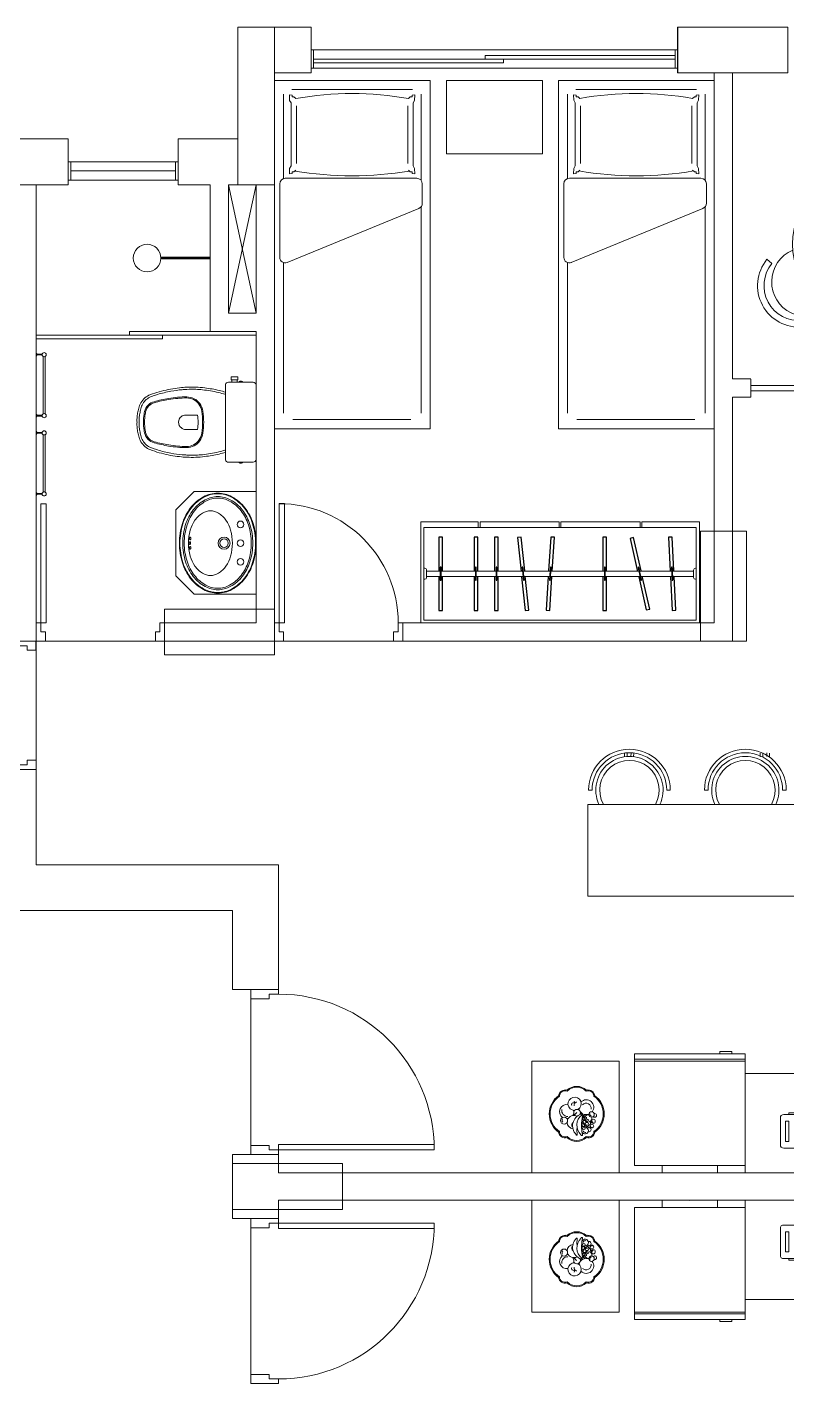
# Model space of a CAD drawing. Header units: millimetres. Extents: x 2878 to 6301, y 540 to 1980.
# Drawn here: x 2944.69 to 2948.83, y 827.48 to 834.86 of the extents above; entities that cross this region are included whole.
import ezdxf

# ---------------------------------------------------------------- set-up
doc = ezdxf.new("R2010")
doc.units = ezdxf.units.MM
doc.header["$LTSCALE"] = 4
for name, color, linetype, lineweight in [('ALVENARIA', 4, 'Continuous', 20), ('COTAS', 35, 'Continuous', 5), ('fino', 2, 'Continuous', 9), ('JANELA', 2, 'Continuous', 20), ('PILAR', 1, 'Continuous', 5), ('PORTA', 2, 'Continuous', 20), ('SOLEIRA', 1, 'Continuous', 5)]:
    doc.layers.add(name, color=color, linetype=linetype, lineweight=lineweight)
doc.layers.add('LAY01', color=7, linetype='Continuous')

# ---------------------------------------------------------------- blocks, each defined once
blk = doc.blocks.new('geladeira')
at = {"layer": 'fino'}
for p, q in [((-2.3921, -0.864), (-2.3921, -0.2611)), ((-2.3921, -0.2611), (-1.7821, -0.2611)), ((-2.3621, -0.864), (-2.3621, -0.2611)), ((-2.3521, -0.864), (-2.3521, -0.2611)), ((-1.7821, -0.864), (-1.7821, -0.2611)), ((-1.7821, -0.4111), (-1.7421, -0.4111)), ((-1.7421, -0.714), (-1.7421, -0.4111)), ((-1.7421, -0.714), (-1.7821, -0.714)), ((-1.7821, -0.864), (-2.3921, -0.864))]:
    blk.add_line(p, q, dxfattribs=at)
at = {"layer": 'fino', "linetype": 'Continuous'}
for p, q in [((-2.4034, -0.3332), (-2.4034, -0.3997)), ((-2.3921, -0.3332), (-2.4034, -0.3332)), ((-2.4034, -0.3997), (-2.3921, -0.3997))]:
    blk.add_line(p, q, dxfattribs=at)
blk = doc.blocks.new('torradeira001')
at = {"linetype": 'Continuous'}
for p, q in [((-2, 0.5), (-2, -4.5)), ((-1, 1.5), (7, 1.5)), ((0, 0), (0, -1)), ((6, 0), (0, 0)), ((6, -1), (6, 0)), ((8, 0.5), (8, -4.5)), ((0, -1), (6, -1)), ((0, -3), (0, -4)), ((6, -3), (0, -3)), ((0, -4), (6, -4)), ((6, -4), (6, -3)), ((8, -1), (8.5, -1)), ((8.5, -3), (8, -3)), ((8.5, -1), (8.5, -3)), ((7, -5.5), (-1, -5.5))]:
    blk.add_line(p, q, dxfattribs=at)
for centre, start, end in [((-1.125, 0.625), 81.8699, 188.1301), ((7.125, 0.625), 351.8699, 98.1301), ((-1.125, -4.625), 171.8699, 278.1301), ((7.125, -4.625), 261.8699, 8.1301)]:
    blk.add_arc(centre, 0.884, start, end, dxfattribs=at)
blk = doc.blocks.new('P90D')
for points in [[(-0.025, 0.15), (-0.025, 1), (-0.055, 1), (-0.055, 0.15)], [(-0.9, 0.15), (-0.875, 0.15), (-0.875, 0.1), (-0.85, 0.1), (-0.85, 0), (-0.9, 0)], [(0, 0.15), (-0.025, 0.15), (-0.025, 0.1), (-0.05, 0.1), (-0.05, 0), (0, 0)]]:
    blk.add_lwpolyline(points, close=True)
blk = doc.blocks.new('FRUTEIRA')
for points in [[(-0.1293, -0.2036, 0.464622), (-0.099, -0.249, 0.515229), (0.099, -0.249, 0.464622), (0.1293, -0.2036, 0.385564), (0.1293, -0.0964, 0.464622), (0.099, -0.051, 0.515229), (-0.099, -0.051, 0.464622), (-0.1293, -0.0964, 0.385564)], [(-0.1236, -0.2023, 0.514772), (-0.0962, -0.2442, 0.527868), (0.0962, -0.2442, 0.514772), (0.1236, -0.2023, 0.408), (0.1236, -0.0977, 0.514772), (0.0962, -0.0558, 0.527868), (-0.0962, -0.0558, 0.514772), (-0.1236, -0.0977, 0.408)], [(0.1135, -0.1731, 0.466248), (0.0062, -0.1781, 1.2349), (0.0128, -0.1814, -0.107322), (0.1108, -0.1809, 1.512351)]]:
    blk.add_lwpolyline(points, format="xyb", close=True)
for points in [[(0.0199, -0.0717, 0.800509), (-0.05, -0.1025, 0.800509)], [(-0.0131, -0.134, 1.061423), (0.0035, -0.1679, 1.061423)], [(0.0062, -0.1781, -0.907273), (0.0016, -0.1725, -0.543155), (0.1126, -0.1463, -1.038224), (0.1115, -0.1532, 0.085615), (0.0764, -0.152, 0.085615)]]:
    blk.add_lwpolyline(points, format="xyb")
for centre, radius in [((0.0365, -0.0813), 0.0192), ((0.0031, -0.231), 0.015), ((0.0125, -0.1902), 0.00641), ((0.0276, -0.1877), 0.00725), ((0.0788, -0.1886), 0.00695), ((0.0406, -0.2399), 0.0116), ((0.0667, -0.2326), 0.0102)]:
    blk.add_circle(centre, radius)
for centre, radius, start, end in [((-0.0166, -0.0993), 0.0307, 357.3787, 103.70472), ((0.0357, -0.0816), 0.0119, 34.03854, 134.15495), ((-0.0551, -0.1384), 0.0363, 0.87682, 329.48454), ((-0.0548, -0.1032), 0.0368, 245.28115, 265.03929), ((0.0046, -0.1957), 0.0839, 138.25041, 146.2914), ((-0.0496, -0.1326), 0.0111, 65.43454, 220.79787), ((-0.0472, -0.1517), 0.0161, 78.19443, 132.39058), ((-0.0116, -0.0949), 0.0392, 258.79613, 302.08065), ((0.0083, -0.1561), 0.0161, 86.96054, 162.12374), ((-0.0058, -0.1514), 0.0189, 37.29965, 79.08559), ((0.045, -0.1341), 0.0363, 110.30689, 209.48263), ((0.0074, -0.1027), 0.0193, 359.90159, 15.7922), ((-0.0116, -0.0949), 0.0392, 348.55614, 355.18353), ((0.045, -0.1341), 0.0363, 7.72115, 87.80463), ((0.0611, -0.141), 0.0185, 57.5119, 142.49414), ((-0.0363, -0.2022), 0.0406, 134.72604, 307.49419), ((-0.0304, -0.2012), 0.0276, 134.82654, 279.05217), ((-0.0363, -0.2022), 0.0406, 340.01266, 78.20972), ((0.0008, -0.2329), 0.0117, 9.15311, 106.86224), ((0.0232, -0.2138), 0.0187, 20.48948, 187.17045), ((0.0122, -0.1901), 0.00304, 355.63188, 138.72184), ((-0.0058, -0.1514), 0.0189, 357.28889, 0.53185), ((0.0216, -0.2136), 0.0112, 344.27109, 108.30399), ((0.0232, -0.2138), 0.0187, 253.8735, 339.6021), ((0.0275, -0.1893), 0.00542, 7.59487, 131.312), ((0.0464, -0.192), 0.0102, 351.21602, 272.07985), ((0.0503, -0.2138), 0.0116, 108.35116, 325.43597), ((0.0463, -0.1912), 0.00546, 1.19616, 109.44124), ((0.058, -0.2051), 0.0116, 54.06121, 337.23875), ((0.0622, -0.1838), 0.00855, 112.60289, 187.93048), ((0.055, -0.2045), 0.00643, 312.18228, 88.94855), ((0.0622, -0.1838), 0.00855, 227.04818, 67.84089), ((0.0625, -0.1844), 0.00563, 359.85407, 122.69084), ((0.0675, -0.218), 0.00802, 169.6672, 225.17423), ((0.0713, -0.1982), 0.00695, 80.85417, 302.47884), ((0.0745, -0.2068), 0.00641, 159.97092, 329.79484), ((0.0675, -0.218), 0.00802, 79.42676, 83.14222), ((0.0675, -0.218), 0.00802, 308.34475, 37.02843), ((0.091, -0.1956), 0.0182, 170.82889, 130.24427), ((0.0856, -0.2167), 0.0116, 162.56055, 165.41571), ((0.0856, -0.2167), 0.0116, 203.00277, 19.03205), ((0.0896, -0.1972), 0.0119, 344.29821, 79.73854), ((0.0087, -0.2486), 0.0102, 162.05467, 53.59476), ((0.04, -0.2421), 0.00881, 5.41456, 100.37974), ((0.0679, -0.2318), 0.00641, 313.25153, 111.32566)]:
    blk.add_arc(centre, radius, start, end)
blk = doc.blocks.new('PILAR')
at = {"layer": 'PILAR', "ltscale": 0.01}
blk.add_lwpolyline([(-0.15, 0), (0.1, 0), (0.1, -0.6), (-0.15, -0.6)], close=True, dxfattribs=at)
blk = doc.blocks.new('Pia22')
at = {"layer": 'COTAS'}
for points in [[(0, -0.409, 0.077226), (0.1047, -0.3927, 0.087001), (0.1881, -0.3491, 0.105687), (0.247, -0.2798, 0.12418), (0.266, -0.2045, 0.12418), (0.247, -0.1292, 0.105687), (0.1881, -0.0599, 0.087001), (0.1047, -0.0163, 0.077226), (0, 0, 0.077226), (-0.1047, -0.0163, 0.087001), (-0.1881, -0.0599, 0.105687), (-0.247, -0.1292, 0.12418), (-0.266, -0.2045, 0.12418), (-0.247, -0.2798, 0.105687), (-0.1881, -0.3491, 0.087001), (-0.1047, -0.3927, 0.077226)], [(0, -0.4062, 0.077226), (0.1038, -0.3901, 0.087001), (0.1864, -0.3469, 0.105687), (0.2445, -0.2785, 0.12418), (0.2632, -0.2045, 0.12418), (0.2445, -0.1305, 0.105687), (0.1864, -0.0621, 0.087001), (0.1038, -0.0189, 0.077226), (0, -0.0028, 0.077226), (-0.1038, -0.0189, 0.087001), (-0.1864, -0.0621, 0.105687), (-0.2445, -0.1305, 0.12418), (-0.2632, -0.2045, 0.12418), (-0.2445, -0.2785, 0.105687), (-0.1864, -0.3469, 0.087001), (-0.1038, -0.3901, 0.077226)], [(0, -0.3912, 0.077226), (0.0993, -0.3758, 0.087001), (0.1772, -0.335, 0.105687), (0.2313, -0.2714, 0.12418), (0.2482, -0.2045, 0.12418), (0.2313, -0.1376, 0.105687), (0.1772, -0.074, 0.087001), (0.0993, -0.0332, 0.077226), (0, -0.0178, 0.077226), (-0.0993, -0.0332, 0.087001), (-0.1772, -0.074, 0.105687), (-0.2313, -0.1376, 0.12418), (-0.2482, -0.2045, 0.12418), (-0.2313, -0.2714, 0.105687), (-0.1772, -0.335, 0.087001), (-0.0993, -0.3758, 0.077226)], [(0, -0.3832, 0.077226), (0.0968, -0.3682, 0.087001), (0.1724, -0.3286, 0.105687), (0.2243, -0.2676, 0.12418), (0.2402, -0.2045, 0.12418), (0.2243, -0.1414, 0.105687), (0.1724, -0.0804, 0.087001), (0.0968, -0.0408, 0.077226), (0, -0.0258, 0.077226), (-0.0968, -0.0408, 0.087001), (-0.1724, -0.0804, 0.105687), (-0.2243, -0.1414, 0.12418), (-0.2402, -0.2045, 0.12418), (-0.2243, -0.2676, 0.105687), (-0.1724, -0.3286, 0.087001), (-0.0968, -0.3682, 0.077226)], [(0, -0.3605, 0.068578), (0.0686, -0.3511, 0.0807), (0.122, -0.3262, 0.107046), (0.1606, -0.2857, 0.137927), (0.1725, -0.2435, 0.137927), (0.1606, -0.2013, 0.107046), (0.122, -0.1608, 0.0807), (0.0686, -0.1359, 0.068578), (0, -0.1265, 0.068578), (-0.0686, -0.1359, 0.0807), (-0.122, -0.1608, 0.107046), (-0.1606, -0.2013, 0.137927), (-0.1725, -0.2435, 0.137927), (-0.1606, -0.2857, 0.107046), (-0.122, -0.3262, 0.0807), (-0.0686, -0.3511, 0.068578)], [(-0.025, -0.3555, 0.051763), (-0.022, -0.3552, 0.065619), (-0.0197, -0.3544, 0.104501), (-0.018, -0.353, 0.173031), (-0.0175, -0.3517, 0.173031), (-0.018, -0.3504, 0.104501), (-0.0197, -0.349, 0.065619), (-0.022, -0.3482, 0.051763), (-0.025, -0.3479, 0.051763), (-0.028, -0.3482, 0.065619), (-0.0303, -0.349, 0.104501), (-0.032, -0.3504, 0.173031), (-0.0325, -0.3517, 0.173031), (-0.032, -0.353, 0.104501), (-0.0303, -0.3544, 0.065619), (-0.028, -0.3552, 0.051763)], [(0, -0.3568, 0.051763), (0.003, -0.3565, 0.065619), (0.0053, -0.3557, 0.104501), (0.007, -0.3543, 0.173031), (0.0075, -0.353, 0.173031), (0.007, -0.3517, 0.104501), (0.0053, -0.3503, 0.065619), (0.003, -0.3495, 0.051763), (0, -0.3492, 0.051763), (-0.003, -0.3495, 0.065619), (-0.0053, -0.3503, 0.104501), (-0.007, -0.3517, 0.173031), (-0.0075, -0.353, 0.173031), (-0.007, -0.3543, 0.104501), (-0.0053, -0.3557, 0.065619), (-0.003, -0.3565, 0.051763)], [(0.025, -0.3555, -0.051763), (0.022, -0.3552, -0.065619), (0.0197, -0.3544, -0.104501), (0.018, -0.353, -0.173031), (0.0175, -0.3517, -0.173031), (0.018, -0.3504, -0.104501), (0.0197, -0.349, -0.065619), (0.022, -0.3482, -0.051763), (0.025, -0.3479, -0.051763), (0.028, -0.3482, -0.065619), (0.0303, -0.349, -0.104501), (0.032, -0.3504, -0.173031), (0.0325, -0.3517, -0.173031), (0.032, -0.353, -0.104501), (0.0303, -0.3544, -0.065619), (0.028, -0.3552, -0.051763)]]:
    blk.add_lwpolyline(points, format="xyb", close=True, dxfattribs=at)
for centre, radius in [((-0.1, -0.083), 0.0177), ((0, -0.083), 0.0177), ((0.1, -0.083), 0.0177), ((0, -0.171), 0.032), ((0, -0.171), 0.0225)]:
    blk.add_circle(centre, radius, dxfattribs=at)
blk = doc.blocks.new('01Chuv_p')
at = {"const_width": 0.015}
blk.add_lwpolyline([(-0.27, 0), (0, 0)], dxfattribs=at)
blk.add_circle((-0.345, 0), 0.075)
blk = doc.blocks.new('P70D')
for points in [[(-0.025, 0.15), (-0.025, 0.8), (-0.055, 0.8), (-0.055, 0.15)], [(-0.7, 0.15), (-0.675, 0.15), (-0.675, 0.1), (-0.65, 0.1), (-0.65, 0.05), (-0.7, 0.05)], [(0, 0.15), (-0.025, 0.15), (-0.025, 0.1), (-0.05, 0.1), (-0.05, 0.05), (0, 0.05)]]:
    blk.add_lwpolyline(points, close=True)
blk = doc.blocks.new('VASO_P11')
for points in [[(0, -0.17), (0.205, -0.17, 0.059373), (0.2098, -0.1695, 0.333509), (0.222, -0.154), (0.222, -0.1355), (0.222, -0.1045), (0.222, -0.094), (0.2248, -0.094, 0.252251), (0.2251, -0.0939, 0.160103), (0.228, -0.085, 0.160103), (0.2251, -0.0761, 0.252251), (0.2248, -0.076), (0.222, -0.076), (0.222, -0.017, 0.327853), (0.2069, -0.0003, 0.087637), (0.2038, 0), (0, 0), (-0.2038, 0, 0.087637), (-0.2069, -0.0003, 0.327853), (-0.222, -0.017), (-0.222, -0.076), (-0.2248, -0.076, 0.252251), (-0.2251, -0.0761, 0.160103), (-0.228, -0.085, 0.160103), (-0.2251, -0.0939, 0.252251), (-0.2248, -0.094), (-0.222, -0.094), (-0.222, -0.1045), (-0.236, -0.1045), (-0.236, -0.102), (-0.252, -0.102), (-0.252, -0.12), (-0.252, -0.138), (-0.236, -0.138), (-0.236, -0.1355), (-0.222, -0.1355), (-0.222, -0.154, 0.333509), (-0.2098, -0.1695, 0.059373), (-0.205, -0.17)], [(0, -0.291, 0.041331), (-0.0608, -0.2956, 0.129345), (-0.1036, -0.3127, 0.234638), (-0.1405, -0.385, 0.044666), (-0.1319, -0.486, 0.031515), (-0.1138, -0.5665, 0.151063), (-0.0952, -0.5993, 0.148094), (-0.0588, -0.6192, 0.031073), (-0.0451, -0.6214, 0.035055), (0, -0.6255, 0.035055), (0.0451, -0.6214, 0.031073), (0.0588, -0.6192, 0.148094), (0.0952, -0.5993, 0.151063), (0.1138, -0.5665, 0.031515), (0.1319, -0.486, 0.044666), (0.1405, -0.385, 0.234638), (0.1036, -0.3127, 0.129345), (0.0608, -0.2956, 0.041331)], [(0, -0.297, -0.041434), (0.06, -0.3015, -0.129651), (0.1, -0.3175, -0.234583), (0.1345, -0.385, -0.044678), (0.126, -0.485, -0.031614), (0.108, -0.565, -0.152477), (0.091, -0.595, -0.148725), (0.0575, -0.6134, -0.031624), (0.0444, -0.6155, -0.035113), (0, -0.6195, -0.035113), (-0.0444, -0.6155, -0.031624), (-0.0575, -0.6134, -0.148725), (-0.091, -0.595, -0.152477), (-0.108, -0.565, -0.031614), (-0.126, -0.485, -0.044678), (-0.1345, -0.385, -0.234583), (-0.1, -0.3175, -0.129651), (-0.06, -0.3015, -0.041434)], [(-0.04, -0.391, 0.164444), (-0.032, -0.415, 0.245936), (0, -0.43, 0.245936), (0.032, -0.415, 0.164444), (0.04, -0.391), (0.04, -0.326, 0.108885), (-0.04, -0.326)]]:
    blk.add_lwpolyline(points, format="xyb", close=True)
for points in [[(-0.236, -0.1045), (-0.236, -0.12), (-0.236, -0.1355)], [(-0.2245, -0.093), (-0.2245, -0.085), (-0.2245, -0.077)], [(-0.222, -0.076), (-0.222, -0.094)], [(-0.222, -0.1045), (-0.222, -0.1355)], [(0.222, -0.076), (0.222, -0.094)], [(0.2245, -0.093), (0.2245, -0.085), (0.2245, -0.077)]]:
    blk.add_lwpolyline(points)
for points in [[(-0.167, -0.17, -0.003882), (-0.1765, -0.205, 0.024258), (-0.1905, -0.285, 0.02486), (-0.1945, -0.335, 0.033324), (-0.194, -0.385, 0.02486), (-0.191, -0.425, 0.012268), (-0.184, -0.475, 0.015806), (-0.1725, -0.525, 0.026699), (-0.157, -0.575, 0.021919), (-0.1495, -0.595, 0.174675), (-0.1, -0.6435, 0.045452), (-0.07, -0.653, 0.022856), (-0.0571, -0.6562, 0.041289), (-0.0304, -0.6602, 0.052091), (-0.0228, -0.6606, 0.04333), (0, -0.661, 0.04333), (0.0228, -0.6606, 0.052091), (0.0304, -0.6602, 0.041289), (0.0571, -0.6562, 0.022856), (0.07, -0.653, 0.045452), (0.1, -0.6435, 0.174675), (0.1495, -0.595, 0.021919), (0.157, -0.575, 0.026699), (0.1725, -0.525, 0.015806), (0.184, -0.475, 0.012268), (0.191, -0.425, 0.02486), (0.194, -0.385, 0.033324), (0.1945, -0.335, 0.02486), (0.1905, -0.285, 0.024258), (0.1765, -0.205, -0.003882), (0.167, -0.17)], [(0.1554, -0.1731, 0.003849), (0.1649, -0.2079, -0.027799), (0.18, -0.2984, -0.018883), (0.1825, -0.3355, -0.033646), (0.182, -0.3844, -0.016781), (0.1805, -0.4106, -0.015438), (0.1722, -0.4729, -0.023716), (0.154, -0.5465, -0.013571), (0.1457, -0.5711, -0.02186), (0.1386, -0.59, -0.173345), (0.0952, -0.6325, -0.045814), (0.067, -0.6414, -0.024058), (0.0546, -0.6444, -0.042614), (0.029, -0.6482, -0.066108), (0.0226, -0.6485, -0.047154), (0, -0.649, -0.047154), (-0.0226, -0.6485, -0.066108), (-0.029, -0.6482, -0.042614), (-0.0546, -0.6444, -0.024058), (-0.067, -0.6414, -0.045814), (-0.0952, -0.6325, -0.173345), (-0.1386, -0.59, -0.02186), (-0.1457, -0.5711, -0.013571), (-0.154, -0.5465, -0.023716), (-0.1722, -0.4729, -0.015438), (-0.1805, -0.4106, -0.016781), (-0.182, -0.3844, -0.033646), (-0.1825, -0.3355, -0.018883), (-0.18, -0.2984, -0.027799), (-0.1649, -0.2079, 0.003849), (-0.1554, -0.1731)]]:
    blk.add_lwpolyline(points, format="xyb")
blk = doc.blocks.new('*X95')
at = {"color": 0}
for p, q in [((18.205, 3.1079), (18.2054, 3.1081)), ((18.205, 3.1044), (18.209, 3.1067)), ((18.205, 3.1009), (18.209, 3.1032)), ((18.205, 3.0975), (18.209, 3.0998)), ((18.205, 3.094), (18.209, 3.0963)), ((18.205, 3.0905), (18.209, 3.0928)), ((18.205, 3.0871), (18.209, 3.0894)), ((18.205, 3.0836), (18.209, 3.0859)), ((18.205, 3.0801), (18.209, 3.0825)), ((18.205, 3.0767), (18.209, 3.079)), ((18.205, 3.0732), (18.209, 3.0755)), ((18.205, 3.0698), (18.209, 3.0721)), ((18.205, 3.0663), (18.209, 3.0686)), ((18.205, 3.0628), (18.209, 3.0651)), ((18.205, 3.0594), (18.209, 3.0617)), ((18.205, 3.0559), (18.209, 3.0582)), ((18.205, 3.0524), (18.209, 3.0547)), ((18.205, 3.049), (18.209, 3.0513)), ((18.205, 3.0455), (18.209, 3.0478)), ((18.205, 3.042), (18.209, 3.0443)), ((18.205, 3.0386), (18.209, 3.0409)), ((18.2081, 3.0369), (18.209, 3.0374))]:
    blk.add_line(p, q, dxfattribs=at)
blk = doc.blocks.new('CAB')
at = {"layer": 'LAY01'}
for points in [[(-0.01, 0.015), (-0.01, 0.2), (0.01, 0.2), (0.01, 0.015)], [(0.01, -0.015), (0.01, -0.2), (-0.01, -0.2), (-0.01, -0.015)]]:
    blk.add_lwpolyline(points, dxfattribs=at)
blk.add_lwpolyline([(-0.002, -0.0356), (-0.002, 0.0356), (0.002, 0.0356), (0.002, -0.0356)], close=True, dxfattribs=at)
blk.add_blockref('*X95', (-18.207, -3.0725), dxfattribs=at)
blk = doc.blocks.new('ARMARIO5')
for p, q in [((0.115, -0.015), (0.115, -0.52)), ((1.6017, -0.015), (0.115, -0.015)), ((1.6017, -0.015), (1.6017, -0.52)), ((0.115, -0.2375), (0.12, -0.2375)), ((0.13, -0.2475), (0.13, -0.2875)), ((0.13, -0.2525), (1.5867, -0.2525)), ((0.13, -0.2825), (1.5867, -0.2825)), ((1.5867, -0.2475), (1.5867, -0.2875)), ((1.6017, -0.2375), (1.5967, -0.2375)), ((0.115, -0.2975), (0.12, -0.2975)), ((1.6017, -0.2975), (1.5967, -0.2975)), ((0.0994, -0.55), (0.4117, -0.55)), ((0.115, -0.52), (1.6017, -0.52)), ((0.4117, -0.52), (0.4117, -0.55)), ((0.4217, -0.52), (0.4217, -0.55)), ((0.4217, -0.55), (0.8533, -0.55)), ((0.8533, -0.52), (0.8533, -0.55)), ((0.8633, -0.52), (0.8633, -0.55)), ((0.8633, -0.55), (1.295, -0.55)), ((1.295, -0.52), (1.295, -0.55)), ((1.305, -0.52), (1.305, -0.55)), ((1.305, -0.55), (1.619, -0.55))]:
    blk.add_line(p, q)
blk.add_lwpolyline([(1.619, -0.55), (1.619, 0), (0.0994, 0), (0.0994, -0.55)])
for centre, start, end in [((0.12, -0.2475), 0, 90), ((0.12, -0.2875), 270, 0), ((1.5967, -0.2475), 90, 180), ((1.5967, -0.2875), 180, 270)]:
    blk.add_arc(centre, 0.01, start, end)
for p in [(0.2067, -0.2675), (0.399, -0.2675), (0.5115, -0.2675), (1.1024, -0.2675)]:
    blk.add_blockref('CAB', p)
for p, rotation in [((0.6569, -0.2675), 354.0893786921447), ((0.805, -0.2675), 3.656534792935252), ((1.2937, -0.2675), 347.3364767990632), ((1.4704, -0.2675), 357.2102617145848)]:
    blk.add_blockref('CAB', p, dxfattribs=dict(rotation=rotation))
blk = doc.blocks.new('CAMADESO')
for p, q in [((-0.0021, 1.8725), (-0.0021, -0.0275)), ((-0.0021, 1.8725), (0.8479, 1.8725)), ((0.8479, 1.8725), (0.8479, -0.0275)), ((0.0479, 1.7976), (0.0479, 1.328)), ((0.0823, 1.7934), (0.0965, 1.7917)), ((0.0831, 1.7641), (0.0823, 1.7934)), ((0.095, 1.8225), (0.7529, 1.8225)), ((0.0965, 1.7917), (0.0965, 1.7833)), ((0.0965, 1.7833), (0.1066, 1.7825)), ((0.1066, 1.7825), (0.1166, 1.7741)), ((0.7413, 1.7825), (0.7313, 1.7741)), ((0.7514, 1.7833), (0.7413, 1.7825)), ((0.7656, 1.7934), (0.7514, 1.7917)), ((0.7514, 1.7917), (0.7514, 1.7833)), ((0.7648, 1.7641), (0.7656, 1.7934)), ((0.7979, 1.7977), (0.7979, 1.3373)), ((0.0907, 1.7507), (0.0831, 1.7641)), ((0.0907, 1.7507), (0.0907, 1.4063)), ((0.1206, 1.7346), (0.1206, 1.4188)), ((0.7273, 1.7346), (0.7273, 1.4188)), ((0.7572, 1.7507), (0.7648, 1.7641)), ((0.7572, 1.7507), (0.7572, 1.4063)), ((0.0907, 1.4063), (0.0831, 1.3929)), ((0.7572, 1.4063), (0.7648, 1.3929)), ((0.071, 1.3388), (0.7886, 1.3388)), ((0.0831, 1.3929), (0.0823, 1.3636)), ((0.0823, 1.3636), (0.0965, 1.3653)), ((0.0965, 1.3737), (0.1066, 1.3745)), ((0.0965, 1.3653), (0.0965, 1.3737)), ((0.1066, 1.3745), (0.1166, 1.3828)), ((0.7413, 1.3745), (0.7313, 1.3828)), ((0.7514, 1.3737), (0.7413, 1.3745)), ((0.7514, 1.3653), (0.7514, 1.3737)), ((0.7656, 1.3636), (0.7514, 1.3653)), ((0.7648, 1.3929), (0.7656, 1.3636)), ((0.041, 1.2027), (0.041, 1.3088)), ((0.8186, 1.3088), (0.8186, 0.9071)), ((0.0479, 1.1835), (0.0479, 0.0581)), ((0.7779, 0.8791), (0.0602, 1.1747)), ((0.7979, 0.8786), (0.7979, 0.0581)), ((0.1036, 0.0225), (0.747, 0.0225)), ((-0.0021, -0.0275), (0.8479, -0.0275))]:
    blk.add_line(p, q)
for centre, radius, start, end in [((0.4239, 0.0469), 1.7544, 79.90998, 100.09002), ((0.071, 1.3088), 0.03, 90, 180), ((0.4239, 3.2024), 1.8503, 260.28048, 279.71952), ((0.7886, 1.3088), 0.03, 0, 90), ((0.071, 1.2027), 0.03, 180, 248.94125), ((0.7886, 0.9071), 0.03, 248.94125, 0)]:
    blk.add_arc(centre, radius, start, end)
blk = doc.blocks.new('BATH_towel_013')
for points in [[(-0.001, 0.421), (-0.001, 0.382), (0.004, 0.382), (0.004, 0.421)], [(0.014, 0.406), (0.014, 0.397), (0.072, 0.397), (0.072, 0.406)], [(-0.001, -0.381), (-0.001, -0.342), (0.004, -0.342), (0.004, -0.381)], [(0.014, -0.366), (0.014, -0.357), (0.072, -0.357), (0.072, -0.366)]]:
    blk.add_lwpolyline(points, close=True)
for points in [[(0.085, -0.339), (0.085, 0.379)], [(0.113, 0.379), (0.113, -0.339)]]:
    blk.add_lwpolyline(points)
for centre in [(0.099, 0.401), (0.099, -0.361)]:
    blk.add_circle(centre, 0.026)
for centre in [(0.001, 0.401), (0.001, -0.361)]:
    blk.add_arc(centre, 0.013, 281.9596, 78.0404)
blk = doc.blocks.new('MESA2LUG')
at = {"layer": 'COTAS'}
for p, q in [((-0.2166, 0.6293), (-0.1784, 0.6134)), ((0.2356, 0.6134), (0.2739, 0.6293)), ((-0.2739, -0.6039), (-0.2356, -0.588)), ((0.1784, -0.588), (0.2166, -0.6039))]:
    blk.add_line(p, q, dxfattribs=at)
for radius in [0.483, 0.414]:
    blk.add_circle((0, 0.0127), radius, dxfattribs=at)
for centre, radius, start, end in [((0.0286, 0.5271), 0.2657, 22.61987, 157.38013), ((0.0286, 0.4754), 0.2208, 347.92539, 184.99004), ((0.0286, 0.5271), 0.2242, 22.61986, 157.38014), ((-0.0286, -0.45), 0.2208, 167.92539, 4.99004), ((-0.0286, -0.5017), 0.2657, 202.61987, 337.38013), ((-0.0286, -0.5017), 0.2243, 202.61986, 337.38014)]:
    blk.add_arc(centre, radius, start, end, dxfattribs=at)

msp = doc.modelspace()

# ---------------------------------------------------------------- linework, layer by layer
msp.add_line((2944.7355, 831.4567), (2944.7355, 831.5067))
at = {"layer": 'ALVENARIA'}
for p, q in [((2945.8353, 834.8568), (2945.8353, 834.2468)), ((2946.2353, 834.8568), (2945.8353, 834.8568)), ((2948.5353, 834.8569), (2948.2353, 834.8569)), ((2946.0353, 834.6068), (2946.0355, 831.6068)), ((2946.2353, 834.6068), (2946.0353, 834.6068)), ((2948.4353, 834.6069), (2948.2353, 834.6069)), ((2948.4355, 831.6069), (2948.4353, 834.6069)), ((2948.5354, 832.9369), (2948.5353, 834.6069)), ((2944.4153, 834.2467), (2944.9103, 834.2467)), ((2945.5103, 834.2467), (2945.8353, 834.2468)), ((2944.7353, 833.9967), (2944.9103, 833.9967)), ((2944.7355, 831.6067), (2944.7353, 833.9967)), ((2945.5103, 833.9967), (2945.6853, 833.9967)), ((2945.9355, 833.1968), (2945.9355, 831.6068)), ((2948.5354, 832.937), (2948.6354, 832.937)), ((2948.5354, 832.837), (2948.6354, 832.837)), ((2948.5355, 831.5069), (2948.5354, 832.8369)), ((2945.9355, 831.6068), (2945.4355, 831.6067)), ((2946.7105, 831.6068), (2948.4355, 831.6069)), ((2946.7355, 831.5068), (2948.5355, 831.5069)), ((2946.0572, 829.5808), (2946.0571, 830.2868)), ((2945.8071, 830.0367), (2942.0455, 830.0365)), ((2945.8072, 828.7058), (2945.8072, 828.3566)), ((2946.0572, 828.6058), (2946.0572, 828.7608)), ((2952.5456, 828.6062), (2946.0572, 828.6066)), ((2951.0456, 828.6063), (2946.0572, 828.606)), ((2946.0572, 828.4566), (2946.0572, 828.3016)), ((2948.3014, 828.456), (2946.0572, 828.4566)), ((2951.0456, 828.4561), (2946.0572, 828.4564))]:
    msp.add_line(p, q, dxfattribs=at)
at = {"layer": 'ALVENARIA', "ltscale": 200}
for p, q in [((2946.2353, 834.6068), (2946.2353, 834.8568)), ((2948.2353, 834.6069), (2948.2353, 834.8569)), ((2944.9103, 833.9967), (2944.9103, 834.2467)), ((2945.5103, 833.9967), (2945.5103, 834.2467)), ((2945.6853, 833.1968), (2945.6853, 833.9967)), ((2945.9354, 833.1968), (2945.6853, 833.1968))]:
    msp.add_line(p, q, dxfattribs=at)
at = {"layer": 'ALVENARIA', "ltscale": 0.03}
for p, q in [((2948.6354, 832.9368), (2948.6354, 832.8369)), ((2946.0355, 831.5067), (2945.4355, 831.5067)), ((2946.0571, 830.2868), (2944.7355, 830.2867))]:
    msp.add_line(p, q, dxfattribs=at)
at = {"layer": 'ALVENARIA', "ltscale": 0.01}
for p, q in [((2944.7355, 831.6067), (2944.7855, 831.6067)), ((2944.7355, 831.5067), (2944.7855, 831.5067)), ((2944.7355, 830.2867), (2944.7355, 830.8067)), ((2945.8071, 830.0367), (2945.8071, 829.6058))]:
    msp.add_line(p, q, dxfattribs=at)
at = {"layer": 'ALVENARIA', "ltscale": 0.5}
for p, q in [((2945.8071, 829.6058), (2945.9072, 829.6058)), ((2945.8072, 828.7058), (2945.9072, 828.7058)), ((2945.8072, 828.3566), (2945.9072, 828.3566))]:
    msp.add_line(p, q, dxfattribs=at)
at = {"layer": 'COTAS', "ltscale": 200}
for p, q in [((2946.2492, 834.6818), (2947.2353, 834.6818)), ((2946.2492, 834.6618), (2947.2853, 834.6618)), ((2947.1853, 834.7018), (2948.2213, 834.7019)), ((2947.2353, 834.6818), (2948.2213, 834.6818)), ((2944.9242, 834.0717), (2945.4964, 834.0717)), ((2947.9165, 829.2161), (2947.44, 829.2161)), ((2947.9165, 827.8463), (2947.44, 827.8463))]:
    msp.add_line(p, q, dxfattribs=at)
at = {"layer": 'COTAS', "ltscale": 0.03}
for p, q in [((2947.1853, 834.6818), (2947.1853, 834.7018)), ((2947.2853, 834.6618), (2947.2853, 834.6818))]:
    msp.add_line(p, q, dxfattribs=at)
at = {"layer": 'COTAS', "ltscale": 0.01}
for p, q in [((2945.7853, 833.2968), (2945.9353, 833.9968)), ((2945.7853, 833.9968), (2945.9353, 833.2968))]:
    msp.add_line(p, q, dxfattribs=at)
at = {"layer": 'COTAS'}
for p, q in [((2947.9454, 830.8757), (2947.9457, 830.8958)), ((2947.9601, 830.8772), (2947.9604, 830.8972)), ((2947.9806, 830.8775), (2947.981, 830.8976)), ((2947.9953, 830.8762), (2947.9956, 830.8962)), ((2948.686, 830.8757), (2948.6864, 830.8958)), ((2948.7007, 830.8772), (2948.7011, 830.8972)), ((2948.7213, 830.8775), (2948.7216, 830.8976)), ((2948.7359, 830.8762), (2948.7363, 830.8962)), ((2947.7688, 830.6941), (2947.7492, 830.6941)), ((2948.1953, 830.6941), (2948.1757, 830.6941)), ((2948.4013, 830.6941), (2948.3817, 830.6941)), ((2948.8278, 830.6941), (2948.8082, 830.6941)), ((2947.44, 829.2161), (2947.44, 828.6059)), ((2947.9165, 829.2161), (2947.9165, 828.6059)), ((2947.44, 827.8463), (2947.44, 828.4565)), ((2947.9165, 827.8463), (2947.9165, 828.4565))]:
    msp.add_line(p, q, dxfattribs=at)
at = {"layer": 'COTAS', "color": 3}
for p, q in [((2947.7455, 830.616), (2950.0455, 830.616)), ((2947.7455, 830.116), (2947.7455, 830.616)), ((2947.7455, 830.116), (2950.0455, 830.116))]:
    msp.add_line(p, q, dxfattribs=at)
at = {"layer": 'COTAS', "ltscale": 0.01}
msp.add_lwpolyline([(2946.9735, 834.1651), (2947.4971, 834.1651), (2947.4971, 834.5654), (2946.9735, 834.5654)], close=True, dxfattribs=at)
at = {"layer": 'COTAS', "ltscale": 200}
msp.add_lwpolyline([(2945.7853, 833.2968), (2945.7853, 833.9968), (2945.9353, 833.9968), (2945.9353, 833.2968)], close=True, dxfattribs=at)
at = {"layer": 'COTAS'}
for points in [[(2945.2454, 833.1968), (2945.9354, 833.1968), (2945.9354, 833.1768), (2945.2454, 833.1768)], [(2944.7354, 833.1768), (2945.4254, 833.1768), (2945.4254, 833.1568), (2944.7354, 833.1568)], [(2945.9356, 831.7626), (2945.5974, 831.7626), (2945.4974, 831.8626), (2945.4974, 832.2226), (2945.5974, 832.3226), (2945.9356, 832.3226)]]:
    msp.add_lwpolyline(points, close=True, dxfattribs=at)
at = {"layer": 'COTAS', "color": 3}
for points in [[(2950.2696, 828.6061), (2948.6034, 828.6061), (2948.6034, 829.1478), (2950.2696, 829.1478)], [(2950.2696, 828.4563), (2948.6034, 828.4563), (2948.6034, 827.9146), (2950.2696, 827.9146)]]:
    msp.add_lwpolyline(points, close=True, dxfattribs=at)
at = {"layer": 'COTAS'}
for centre, radius, start, end in [((2947.9723, 830.6941), 0.223, 0, 180), ((2948.6048, 830.6941), 0.223, 0, 180), ((2947.9723, 830.6941), 0.2035, 0, 180), ((2947.9723, 830.6941), 0.1836, 334.83857, 205.16143), ((2947.9723, 830.6941), 0.1619, 331.17339, 208.82661), ((2948.6048, 830.6941), 0.2035, 0, 180), ((2948.6048, 830.6941), 0.1836, 334.83857, 205.16143), ((2948.6048, 830.6941), 0.1619, 331.17339, 208.82661)]:
    msp.add_arc(centre, radius, start, end, dxfattribs=at)
at = {"layer": 'JANELA', "ltscale": 200}
for p, q in [((2946.2353, 834.7318), (2948.2353, 834.7319)), ((2946.2353, 834.6318), (2948.2353, 834.6319)), ((2944.9103, 834.1217), (2945.5103, 834.1217)), ((2944.9103, 834.0217), (2945.5103, 834.0217))]:
    msp.add_line(p, q, dxfattribs=at)
at = {"layer": 'JANELA', "ltscale": 0.03}
for points in [[(2946.2492, 834.6318), (2946.2353, 834.6318), (2946.2353, 834.7318), (2946.2492, 834.7318)], [(2948.2353, 834.6319), (2948.2213, 834.6319), (2948.2213, 834.7319), (2948.2353, 834.7319)], [(2944.9242, 834.0217), (2944.9103, 834.0217), (2944.9103, 834.1217), (2944.9242, 834.1217)], [(2945.5103, 834.0217), (2945.4964, 834.0217), (2945.4964, 834.1217), (2945.5103, 834.1217)]]:
    msp.add_lwpolyline(points, close=True, dxfattribs=at)
at = {"layer": 'PILAR', "color": 1, "ltscale": 0.01}
msp.add_lwpolyline([(2945.8353, 833.9968), (2945.8353, 834.8568), (2946.0353, 834.8568), (2946.0353, 833.9968), (2945.8353, 833.9968)], dxfattribs=at)
at = {"layer": 'PILAR', "ltscale": 0.01}
msp.add_lwpolyline([(2944.4153, 833.9966), (2944.4153, 834.2467), (2944.9103, 834.2467), (2944.9103, 833.9967)], close=True, dxfattribs=at)
at = {"layer": 'PORTA'}
msp.add_lwpolyline([(2949.4454, 832.9019), (2949.4454, 832.8719), (2948.6354, 832.8719), (2948.6354, 832.9019)], close=True, dxfattribs=at)
at = {"layer": 'PORTA', "ltscale": 9}
msp.add_arc((2946.0605, 831.6067), 0.65, 0, 90, dxfattribs=at)
at = {"layer": 'PORTA'}
for centre, start, end in [((2946.0572, 828.7308), 0.00336, 89.99951), ((2946.0572, 828.3316), 270.00049, 359.99664)]:
    msp.add_arc(centre, 0.85, start, end, dxfattribs=at)
at = {"layer": 'SOLEIRA', "ltscale": 0.03}
for p, q in [((2944.7855, 831.5067), (2945.3855, 831.5067)), ((2946.0855, 831.5068), (2946.6855, 831.5068)), ((2944.7355, 830.8567), (2944.7355, 831.4567)), ((2945.9072, 829.5558), (2945.9072, 828.7558)), ((2945.9072, 827.5066), (2945.9072, 828.3066))]:
    msp.add_line(p, q, dxfattribs=at)

# ---------------------------------------------------------------- block references
at = {"layer": 'COTAS'}
for name, p, rotation in [('PILAR', (2948.836, 834.7069), 270), ('PILAR', (2948.4605, 831.5069), 180), ('PILAR', (2945.4355, 831.5817), 89.99999999999993), ('PILAR', (2945.8072, 828.5562), 89.99999999999997), ('FRUTEIRA', (2947.5347, 828.1347), 90)]:
    msp.add_blockref(name, p, dxfattribs=dict(at, rotation=rotation))
at = {"layer": 'COTAS', "ltscale": 0.01, "extrusion": (0, 0, -1), "zscale": -1}
for p in [(-2946.8832, 832.6928), (-2948.4332, 832.693)]:
    msp.add_blockref('CAMADESO', p, dxfattribs=at)
at = {"layer": 'COTAS', "extrusion": (0, 0, -1), "xscale": 0.8515426990811609, "yscale": 0.8515426990811609, "zscale": -0.851542699081161, "rotation": 62.0758886484379}
msp.add_blockref('MESA2LUG', (-2949.2637, 833.6675), dxfattribs=at)
at = {"layer": 'COTAS', "color": 3}
msp.add_blockref('01Chuv_p', (2945.6853, 833.5968), dxfattribs=at)
at = {"layer": 'COTAS', "color": 3, "xscale": 0.4366151978494348, "yscale": 0.4366151978494348, "zscale": 0.4366151978494348}
for p in [(2944.7356, 832.8946), (2944.7356, 832.4677)]:
    msp.add_blockref('BATH_towel_013', p, dxfattribs=at)
at = {"layer": 'COTAS', "xscale": 0.9833585476547761, "yscale": 0.9833585476547761, "zscale": 0.9833585476547761, "rotation": 270}
msp.add_blockref('VASO_P11', (2945.9355, 832.701), dxfattribs=at)
at = {"layer": 'COTAS', "color": 3, "extrusion": (0, 0, -1), "xscale": 1.024, "yscale": 1.024, "zscale": -1.024, "rotation": 90}
msp.add_blockref('Pia22', (-2945.9356, 832.0413), dxfattribs=at)
at = {"layer": 'COTAS', "ltscale": 0.01, "extrusion": (0, 0, -1), "zscale": -1, "rotation": 180}
msp.add_blockref('ARMARIO5', (-2946.7355, 831.6068), dxfattribs=at)
at = {"layer": 'COTAS', "color": 3, "rotation": 270}
msp.add_blockref('geladeira', (2948.8645, 826.864), dxfattribs=at)
at = {"layer": 'COTAS', "extrusion": (0, 0, -1), "zscale": -1, "rotation": 270}
msp.add_blockref('FRUTEIRA', (-2947.5347, 828.9277), dxfattribs=at)
at = {"layer": 'COTAS', "color": 3, "yscale": 0.01824341439327776, "zscale": 0.01824341439327776, "rotation": 90}
for p, xscale in [((2948.8237, 828.7779), 0.01824341439327776), ((2948.8237, 828.2845), -0.01824341439327776)]:
    msp.add_blockref('torradeira001', p, dxfattribs=dict(at, xscale=xscale))
at = {"layer": 'COTAS', "color": 3, "xscale": -1, "rotation": 270}
msp.add_blockref('geladeira', (2948.8645, 830.1984), dxfattribs=at)
at = {"layer": 'PORTA', "color": 3, "extrusion": (0, 0, -1), "zscale": -1}
msp.add_blockref('P70D', (-2944.7355, 831.4567), dxfattribs=at)
at = {"layer": 'PORTA', "extrusion": (0, 0, -1), "zscale": -1}
msp.add_blockref('P70D', (-2946.0355, 831.4568), dxfattribs=at)
at = {"layer": 'PORTA', "extrusion": (0, 0, -1), "zscale": -1, "rotation": 270}
msp.add_blockref('P70D', (-2944.7855, 830.8067), dxfattribs=at)
at = {"layer": 'PORTA', "rotation": 270}
msp.add_blockref('P90D', (2945.9072, 828.7058), dxfattribs=at)
at = {"layer": 'PORTA', "xscale": -1, "rotation": 270}
msp.add_blockref('P90D', (2945.9072, 828.3566), dxfattribs=at)

doc.saveas('drawing.dxf')
